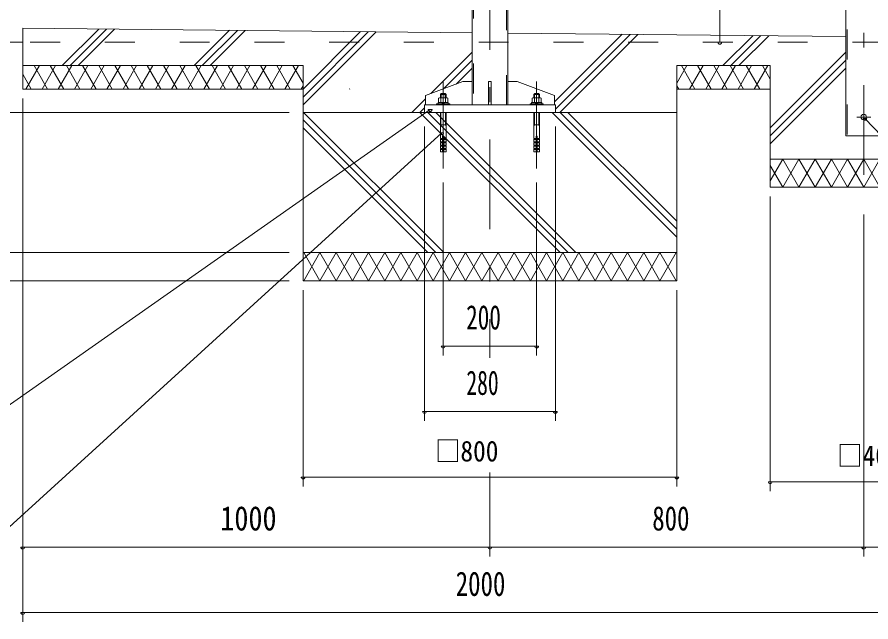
# Model space of a CAD drawing. Units: millimetres, scale not verified, with parts at other scales. Extents: x -23102 to 23102, y -10150 to 10150.
# Drawn here: x 13735 to 18304, y -1455 to 1780 of the extents above; entities that cross this region are included whole.
import ezdxf
from ezdxf.enums import TextEntityAlignment as Align

# ---------------------------------------------------------------- set-up
doc = ezdxf.new("R2010")
doc.units = ezdxf.units.MM
doc.header["$LTSCALE"] = 40
doc.linetypes.add('USER2', pattern=[10, 4, -6])
doc.linetypes.add('USER3', pattern=[24, 12, -5, 2, -5])
for name, color, linetype, lineweight in [('0-6_2-0BOLD', 7, 'Continuous', 18), ('0-7_2-1HIDDEN', 3, 'USER2', 18), ('0-8_2-2CENTER', 3, 'USER3', 18), ('0-9_2-4THIN', 4, 'Continuous', 18), ('0-A_2-5DIM', 3, 'Continuous', 18), ('0-B_2-6HATCH', 2, 'Continuous', 18)]:
    doc.layers.add(name, color=color, linetype=linetype, lineweight=lineweight)
doc.styles.add('ＭＳ ゴシック', font='')
doc.styles.get('ＭＳ ゴシック').set_extended_font_data('MS Gothic')

msp = doc.modelspace()

# ---------------------------------------------------------------- linework, layer by layer
at = {"layer": '0-6_2-0BOLD'}
for p, q in [((16360.84, 1309.93), (16360.84, 5394.93)), ((16170.09, 5124.56), (16170.09, 1309.93)), ((18170.09, 2512.43), (18170.09, 1144.93)), ((13765.46, 1719.93), (13765.46, 1394.93)), ((16170.09, 1695.88), (13765.46, 1719.93)), ((18170.09, 1675.88), (16360.84, 1693.98)), ((13390.45, 1644.93), (13765.46, 1644.93)), ((13765.46, 1519.93), (15265.46, 1519.93)), ((17265.46, 1519.93), (17765.46, 1519.93)), ((17765.46, 1519.93), (17765.46, 869.93)), ((13765.46, 1394.93), (15265.46, 1394.93)), ((17265.46, 1394.93), (17765.46, 1394.93)), ((16003.2, 1345.92), (16003.2, 1323.18)), ((16027.73, 1323.18), (16027.73, 1345.92)), ((16500.47, 1366.41), (16530.47, 1366.41)), ((16503.2, 1323.18), (16503.2, 1345.92)), ((16527.73, 1345.92), (16527.73, 1323.18)), ((15980.47, 1315.68), (15980.47, 1309.93)), ((16007.97, 1315.68), (16015.47, 1323.18)), ((16022.96, 1323.18), (16015.47, 1315.68)), ((16042.34, 1315.68), (16042.34, 1323.18)), ((16488.59, 1315.68), (16488.59, 1323.18)), ((16507.96, 1323.18), (16515.46, 1315.68)), ((16522.96, 1315.68), (16515.46, 1323.18)), ((16550.47, 1315.68), (16550.47, 1309.93)), ((16615.47, 1309.93), (16615.47, 1269.93)), ((15265.46, 1269.93), (17265.46, 1269.93)), ((16530.46, 1130.94), (16530.46, 1269.93)), ((16030.46, 1204.03), (16000.46, 1204.03)), ((16530.46, 1204.03), (16500.46, 1204.03)), ((18360.84, 1144.93), (18170.09, 1144.93)), ((16000.46, 1124.94), (16003.46, 1130.94)), ((16000.46, 1106.94), (16003.46, 1112.94)), ((16030.46, 1112.94), (16018.46, 1112.94)), ((16030.46, 1124.94), (16030.46, 1112.94)), ((16500.46, 1124.94), (16503.46, 1130.94)), ((16503.46, 1112.94), (16500.46, 1106.94)), ((16518.46, 1130.94), (16530.46, 1130.94)), ((16530.46, 1124.94), (16518.46, 1124.94)), ((16000.46, 1088.94), (16003.46, 1094.94)), ((16000.46, 1070.94), (16003.46, 1076.94)), ((16027.46, 1094.94), (16030.46, 1088.94)), ((16027.46, 1076.94), (16030.46, 1070.94)), ((16503.46, 1094.94), (16500.46, 1088.94)), ((16503.46, 1076.94), (16500.46, 1070.94)), ((16530.46, 1070.94), (16527.46, 1076.94)), ((18765.46, 1019.93), (17765.46, 1019.93)), ((17765.46, 869.93), (18765.46, 869.93)), ((15265.46, 519.93), (17265.46, 519.93))]:
    msp.add_line(p, q, dxfattribs=at)
for points in [[(15265.46, 1519.93), (15265.46, 369.93), (17265.46, 369.93), (17265.46, 1519.93)], [(15920.09, 1309.93), (15920.09, 1359.93), (16120.09, 1434.93), (16170.09, 1434.93)], [(16257.97, 1309.93), (16257.97, 1434.93), (16272.97, 1434.93), (16272.97, 1309.93)], [(16360.84, 1434.93), (16410.84, 1434.93), (16610.84, 1359.93), (16610.84, 1309.93)], [(16030.47, 1366.41), (16025.47, 1371.41), (16005.47, 1371.41), (16000.47, 1366.41)], [(16500.47, 1348.18), (16500.47, 1366.41), (16505.47, 1371.41), (16525.47, 1371.41), (16530.47, 1366.41), (16530.47, 1348.18)], [(15990.93, 1323.18), (15990.93, 1345.92), (15994.84, 1348.18), (16036.09, 1348.18), (16040, 1345.92), (16040, 1323.18)], [(16030.47, 1348.18), (16030.47, 1366.41), (16000.47, 1366.41), (16000.47, 1348.18)], [(16540, 1323.18), (16540, 1345.92), (16536.09, 1348.18), (16494.84, 1348.18), (16490.93, 1345.92), (16490.93, 1323.18)], [(16615.47, 1309.93), (15915.47, 1309.93), (15915.47, 1269.93)], [(15980.47, 1315.68), (16050.47, 1315.68), (16050.47, 1309.93)], [(16042.34, 1323.18), (15988.59, 1323.18), (15988.59, 1315.68)], [(16550.47, 1315.68), (16480.47, 1315.68), (16480.47, 1309.93)], [(16488.59, 1323.18), (16542.34, 1323.18), (16542.34, 1315.68)], [(16012.46, 1130.94), (16000.46, 1130.94), (16000.46, 1269.93)], [(16030.46, 1269.93), (16030.46, 1130.94), (16018.46, 1130.94)], [(16500.46, 1269.93), (16500.46, 1130.94), (16512.46, 1130.94)], [(16018.46, 1070.94), (16030.46, 1070.94), (16030.46, 1058.94), (16018.46, 1058.94), (16018.46, 1142.94), (16012.46, 1142.94), (16012.46, 1058.94), (16000.46, 1058.94)], [(16512.46, 1142.94), (16512.46, 1058.94), (16500.46, 1058.94), (16500.46, 1070.94), (16512.46, 1070.94)], [(16518.46, 1070.94), (16530.46, 1070.94), (16530.46, 1058.94), (16518.46, 1058.94), (16518.46, 1142.94), (16512.46, 1142.94)], [(16012.46, 1112.94), (16000.46, 1112.94), (16000.46, 1124.94), (16012.46, 1124.94)], [(16012.46, 1094.94), (16000.46, 1094.94), (16000.46, 1106.94), (16012.46, 1106.94)], [(16018.46, 1124.94), (16030.46, 1124.94), (16027.46, 1130.94)], [(16018.46, 1106.94), (16030.46, 1106.94), (16027.46, 1112.94)], [(16030.46, 1106.94), (16030.46, 1094.94), (16018.46, 1094.94)], [(16512.46, 1124.94), (16500.46, 1124.94), (16500.46, 1112.94), (16512.46, 1112.94)], [(16512.46, 1094.94), (16500.46, 1094.94), (16500.46, 1106.94), (16512.46, 1106.94)], [(16518.46, 1112.94), (16530.46, 1112.94), (16530.46, 1124.94), (16527.46, 1130.94)], [(16518.46, 1106.94), (16530.46, 1106.94), (16527.46, 1112.94)], [(16530.46, 1106.94), (16530.46, 1094.94), (16518.46, 1094.94)], [(16012.46, 1076.94), (16000.46, 1076.94), (16000.46, 1088.94), (16012.46, 1088.94)], [(16000.46, 1058.94), (16000.46, 1070.94), (16012.46, 1070.94)], [(16018.46, 1088.94), (16030.46, 1088.94), (16030.46, 1076.94), (16018.46, 1076.94)], [(16512.46, 1076.94), (16500.46, 1076.94), (16500.46, 1088.94), (16512.46, 1088.94)], [(16518.46, 1088.94), (16530.46, 1088.94), (16527.46, 1094.94)], [(16530.46, 1088.94), (16530.46, 1076.94), (16518.46, 1076.94)]]:
    msp.add_lwpolyline(points, dxfattribs=at)
msp.add_circle((18265.46, 1244.93), 15, dxfattribs=at)
for centre, radius, start, end in [((15997.06, 1338.72), 9.46, 49.5701, 90), ((16015.47, 1313.73), 34.45, 69.13593, 110.86406), ((16033.87, 1338.72), 9.46, 90, 130.42989), ((16497.06, 1338.72), 9.46, 49.57011, 90), ((16515.46, 1313.73), 34.45, 69.13594, 110.86407), ((16533.87, 1338.72), 9.46, 90, 130.4299)]:
    msp.add_arc(centre, radius, start, end, dxfattribs=at)
at = {"layer": '0-7_2-1HIDDEN'}
for p, q in [((16353.84, 1309.93), (16353.84, 5394.93)), ((16177.09, 5131.56), (16177.09, 1309.93)), ((18177.09, 2512.43), (18177.09, 1144.93)), ((18765.46, 1644.93), (13765.46, 1644.93))]:
    msp.add_line(p, q, dxfattribs=at)
at = {"layer": '0-8_2-2CENTER'}
for p, q in [((16265.46, 6884.72), (16265.46, -43.2)), ((18265.46, 6216.22), (18265.46, 831.8)), ((16015.46, 969.68), (16015.46, 1434.93)), ((16515.46, 1434.93), (16515.46, 969.68)), ((18302.96, 1244.93), (18227.96, 1244.93))]:
    msp.add_line(p, q, dxfattribs=at)
at = {"layer": '0-9_2-4THIN'}
for p, q in [((16004.22, 1348.18), (16004.22, 1370.16)), ((16026.72, 1370.16), (16026.72, 1348.18)), ((16504.22, 1348.18), (16504.22, 1370.16)), ((16526.71, 1370.16), (16526.71, 1348.18))]:
    msp.add_line(p, q, dxfattribs=at)
for points in [[(16000.46, 1198.83), (16003.47, 1204.03), (16003.46, 1269.93)], [(16027.46, 1269.93), (16027.46, 1204.03), (16030.46, 1198.83)], [(16503.47, 1269.93), (16503.47, 1204.03), (16500.46, 1198.83)], [(16530.46, 1198.83), (16527.46, 1204.03), (16527.46, 1269.93)]]:
    msp.add_lwpolyline(points, dxfattribs=at)
at = {"layer": '0-A_2-5DIM'}
for p, q in [((17495.46, 1644.93), (17495.46, 2594.93)), ((17495.46, 2469.93), (17495.46, 1644.93)), ((17505.46, 1644.93), (17485.46, 1644.93)), ((13765.46, -1455.07), (13765.46, 1344.93)), ((13465.46, -455.07), (15945.79, 1284.82)), ((15955.79, 1284.82), (15935.79, 1284.82)), ((12290.45, 1269.93), (15190.46, 1269.93)), ((18281.93, 1238.16), (18261.93, 1238.16)), ((19365.91, 85.63), (18271.93, 1238.15)), ((15915.47, -380.07), (15915.47, 1194.93)), ((16615.47, -380.07), (16615.47, 1194.93)), ((16007.91, 1160.57), (13465.46, -1155.07)), ((16017.91, 1160.57), (15997.91, 1160.57)), ((16015.46, -30.07), (16015.46, 894.69)), ((16515.46, 894.69), (16515.46, -30.07)), ((17765.46, 819.93), (17765.46, -755.07)), ((18265.46, -1105.07), (18265.46, 723.13)), ((11940.45, 519.94), (15190.46, 519.94)), ((11940.45, 369.94), (15190.46, 369.94)), ((15265.46, 319.93), (15265.46, -730.07)), ((17265.46, -730.07), (17265.46, 319.94)), ((16025.46, 19.93), (16005.46, 19.93)), ((16515.46, 19.93), (16015.46, 19.93)), ((16525.46, 19.93), (16505.46, 19.93)), ((15925.47, -330.07), (15905.47, -330.07)), ((16615.47, -330.07), (15915.47, -330.07)), ((16625.47, -330.07), (16605.47, -330.07)), ((15275.46, -680.07), (15255.46, -680.07)), ((15265.46, -680.07), (17265.46, -680.07)), ((16265.46, -1105.07), (16265.46, -655.07)), ((17275.46, -680.07), (17255.46, -680.07)), ((17775.46, -705.07), (17755.46, -705.07)), ((17765.46, -705.07), (18765.46, -705.07)), ((13775.46, -1055.07), (13755.46, -1055.07)), ((13765.46, -1055.07), (16265.46, -1055.07)), ((16275.46, -1055.07), (16255.46, -1055.07)), ((16265.46, -1055.07), (18265.46, -1055.07)), ((18275.46, -1055.07), (18255.46, -1055.07)), ((18265.46, -1055.07), (18765.46, -1055.07)), ((13775.46, -1405.07), (13755.46, -1405.07)), ((18765.46, -1405.07), (13765.46, -1405.07))]:
    msp.add_line(p, q, dxfattribs=at)
for centre in [(17495.46, 1644.93), (15945.79, 1284.82), (18271.93, 1238.16), (16007.91, 1160.57), (16015.46, 19.93), (16515.46, 19.93), (15915.47, -330.07), (16615.47, -330.07), (15265.46, -680.07), (17265.46, -680.07), (17765.46, -705.07), (13765.46, -1055.07), (16265.46, -1055.07), (18265.46, -1055.07), (13765.46, -1405.07)]:
    msp.add_arc(centre, 10, 180, 0, dxfattribs=at)
at = {"layer": '0-B_2-6HATCH'}
for p, q in [((13976.72, 1519.93), (14172.65, 1715.86)), ((14214.65, 1715.44), (14019.14, 1519.93)), ((14061.57, 1519.93), (14256.66, 1715.02)), ((14683.82, 1519.93), (14872.75, 1708.86)), ((14914.75, 1708.44), (14726.25, 1519.93)), ((14768.68, 1519.93), (14956.76, 1708.02)), ((15265.46, 1394.46), (15572.85, 1701.86)), ((15614.86, 1701.44), (15265.46, 1352.03)), ((15265.46, 1309.61), (15656.87, 1701.02)), ((16610.84, 1325.62), (16973.07, 1687.85)), ((17015.07, 1687.43), (16615.47, 1287.83)), ((16640, 1269.93), (17057.08, 1687.01)), ((17673.17, 1680.85), (17512.25, 1519.93)), ((17554.68, 1519.93), (17715.18, 1680.43)), ((17597.1, 1519.93), (17757.18, 1680.01)), ((15948.81, 1370.7), (16170.08, 1591.98)), ((17765.46, 1187.36), (18170.09, 1591.98)), ((13765.46, 1514.8), (13768.42, 1519.93)), ((13855.02, 1519.93), (13782.85, 1394.93)), ((13898.32, 1394.93), (13826.16, 1519.93)), ((13941.63, 1519.93), (13869.46, 1394.93)), ((13984.93, 1394.93), (13912.76, 1519.93)), ((14028.23, 1519.93), (13956.06, 1394.93)), ((14071.53, 1394.93), (13999.36, 1519.93)), ((14114.83, 1519.93), (14042.66, 1394.93)), ((14158.13, 1394.93), (14085.96, 1519.93)), ((14201.43, 1519.93), (14129.27, 1394.93)), ((14244.74, 1394.93), (14172.57, 1519.93)), ((14288.04, 1519.93), (14215.87, 1394.93)), ((14331.34, 1394.93), (14259.17, 1519.93)), ((14374.64, 1519.93), (14302.47, 1394.93)), ((14417.94, 1394.93), (14345.77, 1519.93)), ((14461.24, 1519.93), (14389.07, 1394.93)), ((14504.54, 1394.93), (14432.38, 1519.93)), ((14547.85, 1519.93), (14475.68, 1394.93)), ((14591.15, 1394.93), (14518.98, 1519.93)), ((14634.45, 1519.93), (14562.28, 1394.93)), ((14677.75, 1394.93), (14605.58, 1519.93)), ((14721.05, 1519.93), (14648.88, 1394.93)), ((14764.35, 1394.93), (14692.18, 1519.93)), ((14807.65, 1519.93), (14735.48, 1394.93)), ((14850.95, 1394.93), (14778.79, 1519.93)), ((14894.25, 1519.93), (14822.08, 1394.93)), ((14937.55, 1394.93), (14865.39, 1519.93)), ((14980.86, 1519.93), (14908.69, 1394.93)), ((15024.16, 1394.93), (14951.99, 1519.93)), ((15067.46, 1519.93), (14995.29, 1394.93)), ((15110.76, 1394.93), (15038.59, 1519.93)), ((15154.06, 1519.93), (15081.89, 1394.93)), ((15197.36, 1394.93), (15125.19, 1519.93)), ((15240.66, 1519.93), (15168.5, 1394.93)), ((15265.46, 1426.98), (15211.8, 1519.93)), ((16170.08, 1549.55), (16016.69, 1396.16)), ((17319.12, 1519.93), (17265.46, 1426.98)), ((17362.43, 1394.93), (17290.26, 1519.93)), ((17405.73, 1519.93), (17333.56, 1394.93)), ((17449.03, 1394.93), (17376.86, 1519.93)), ((17492.33, 1519.93), (17420.16, 1394.93)), ((17535.63, 1394.93), (17463.46, 1519.93)), ((17578.93, 1519.93), (17506.76, 1394.93)), ((17622.24, 1394.93), (17550.07, 1519.93)), ((17665.53, 1519.93), (17593.37, 1394.93)), ((17708.84, 1394.93), (17636.67, 1519.93)), ((17752.14, 1519.93), (17679.97, 1394.93)), ((17765.46, 1446.85), (17723.27, 1519.93)), ((18170.09, 1549.55), (17765.46, 1144.93)), ((13811.72, 1394.93), (13765.46, 1475.06)), ((16084.57, 1421.61), (16170.08, 1507.12)), ((17765.46, 1102.5), (18170.09, 1507.13)), ((15265.46, 1412.88), (15255.1, 1394.93)), ((15514.91, 1394.93), (15515.46, 1395.89)), ((17275.83, 1394.93), (17265.46, 1412.88)), ((17265.46, 1412.88), (17275.83, 1394.93)), ((15920.09, 1341.98), (15848.04, 1269.93)), ((15890.46, 1269.93), (15915.47, 1294.93)), ((15268.67, 1269.93), (16018.67, 519.93)), ((16640.93, 519.93), (15890.93, 1269.93)), ((15933.36, 1269.93), (16683.36, 519.93)), ((16725.78, 519.93), (15975.78, 1269.93)), ((16598.03, 1269.93), (17265.46, 602.5)), ((17265.46, 644.93), (16640.46, 1269.93)), ((16682.89, 1269.93), (17265.46, 687.36)), ((15976.25, 519.93), (15265.46, 1230.72)), ((15265.46, 1188.29), (15933.82, 519.93)), ((17832.45, 1019.93), (17765.46, 903.91)), ((18092.26, 869.93), (18005.66, 1019.93)), ((18178.86, 1019.93), (18092.26, 869.93)), ((17765.46, 985.96), (17832.45, 869.93)), ((15265.46, 512.85), (15269.55, 519.93)), ((15356.14, 369.93), (15269.54, 519.93)), ((15269.55, 369.93), (15356.15, 519.93)), ((15442.74, 369.93), (15356.14, 519.93)), ((15356.14, 369.93), (15442.75, 519.93)), ((15529.34, 369.93), (15442.74, 519.93)), ((15442.74, 369.93), (15529.35, 519.93)), ((15615.94, 369.93), (15529.34, 519.93)), ((16914.98, 369.93), (17001.58, 519.93)), ((17001.58, 369.93), (17088.19, 519.93)), ((17088.19, 369.93), (17001.58, 519.93)), ((17088.19, 369.93), (17174.79, 519.93)), ((17174.79, 369.93), (17088.19, 519.93)), ((17174.79, 369.93), (17261.39, 519.93)), ((17261.39, 369.93), (17174.79, 519.93)), ((17265.46, 512.88), (17261.39, 519.93)), ((15269.55, 369.93), (15265.46, 377)), ((17261.39, 369.93), (17265.46, 376.98))]:
    msp.add_line(p, q, dxfattribs=at)
for points in [[(18005.65, 1019.93), (17919.05, 869.93), (17832.45, 1019.93)], [(17832.45, 869.93), (17919.05, 1019.93), (18005.65, 869.93), (18092.26, 1019.93)], [(18092.26, 1019.93), (18178.86, 869.93), (18265.46, 1019.93)], [(18352.06, 1019.93), (18265.46, 869.93), (18178.86, 1019.93)], [(18265.46, 1019.93), (18352.07, 869.93), (18438.67, 1019.93)], [(15529.34, 369.93), (15615.94, 519.93), (15702.55, 369.93), (15789.15, 519.93), (15875.75, 369.93), (15962.35, 519.93), (16048.96, 369.93), (16135.56, 519.93), (16222.16, 369.93), (16308.76, 519.93), (16395.36, 369.93), (16481.97, 519.93), (16568.57, 369.93)], [(15962.35, 369.93), (15875.75, 519.93), (15789.15, 369.93), (15702.55, 519.93), (15615.94, 369.93)], [(16308.76, 369.93), (16222.16, 519.93), (16135.56, 369.93), (16048.96, 519.93), (15962.35, 369.93)], [(16481.97, 369.93), (16395.36, 519.93), (16308.77, 369.93)], [(16655.17, 369.93), (16568.57, 519.93), (16481.97, 369.93)], [(16568.57, 369.93), (16655.17, 519.93), (16741.77, 369.93)], [(16828.38, 369.93), (16741.78, 519.93), (16655.17, 369.93)], [(16741.78, 369.93), (16828.38, 519.93), (16914.98, 369.93)], [(17001.58, 369.93), (16914.98, 519.93), (16828.38, 369.93)]]:
    msp.add_lwpolyline(points, dxfattribs=at)

# ---------------------------------------------------------------- texts
at = {"layer": '0-A_2-5DIM', "color": 7, "style": 'ＭＳ ゴシック'}
for s, height, width, p in [('200', 130.2, 0.7, (16138.2, 69.93)), ('280', 130.2, 0.65, (16139.52, -280.07)), ('□800', 110.7, 0.9, (15971.71, -630.07)), ('□400', 110.7, 0.9, (18123.64, -655.07)), ('1000', 130.2, 0.85, (14822.66, -1005.07)), ('800', 130.2, 0.75, (17134.06, -1005.07)), ('2000', 130.2, 0.75, (16082.43, -1355.07))]:
    msp.add_text(s, height=height, dxfattribs=dict(at, width=width)).set_placement(p, align=Align.BOTTOM_LEFT)

doc.saveas('drawing.dxf')
